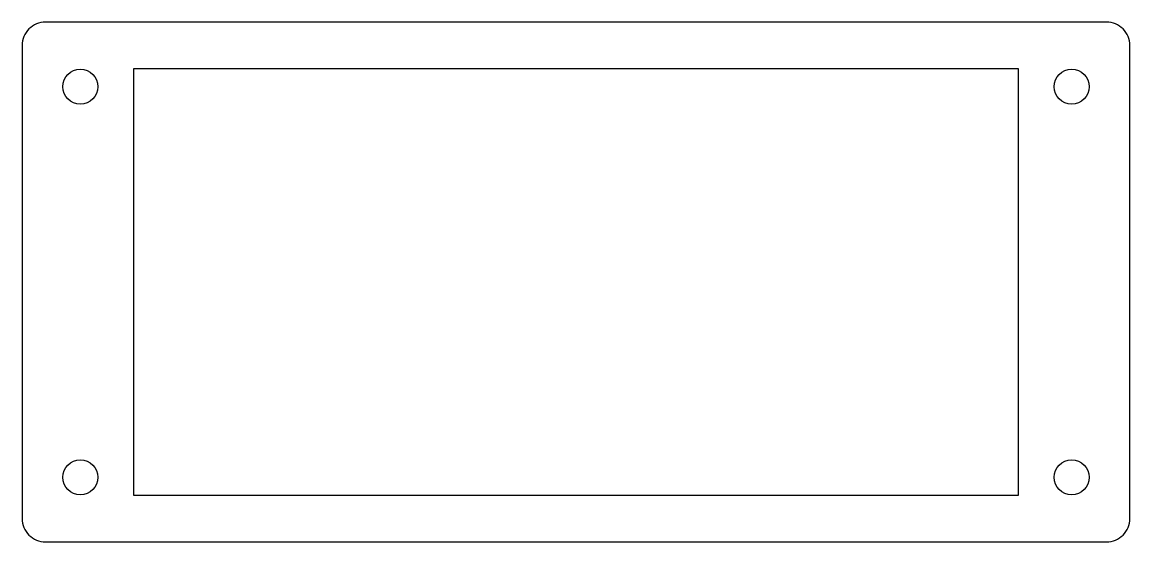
# Model space of a CAD drawing. Header units: millimetres. Extents: x -85.2 to 10, y -40.7 to 4.
import ezdxf

# ---------------------------------------------------------------- set-up
doc = ezdxf.new("R2010")
doc.units = ezdxf.units.MM

msp = doc.modelspace()

# ---------------------------------------------------------------- linework, layer by layer
msp.add_lwpolyline([(8, -40.7, 0.414214), (10, -38.7), (10, 2, 0.414214), (8, 4), (-83.2, 4, 0.414214), (-85.2, 2), (-85.2, -38.7, 0.414214), (-83.2, -40.7)], format="xyb", close=True)
msp.add_lwpolyline([(-75.6, 0), (0.4, 0), (0.4, -36.7), (-75.6, -36.7)], close=True)
for centre in [(-80.2, -1.55), (5, -1.55), (-80.2, -35.15), (5, -35.15)]:
    msp.add_circle(centre, 1.5)

doc.saveas('drawing.dxf')
